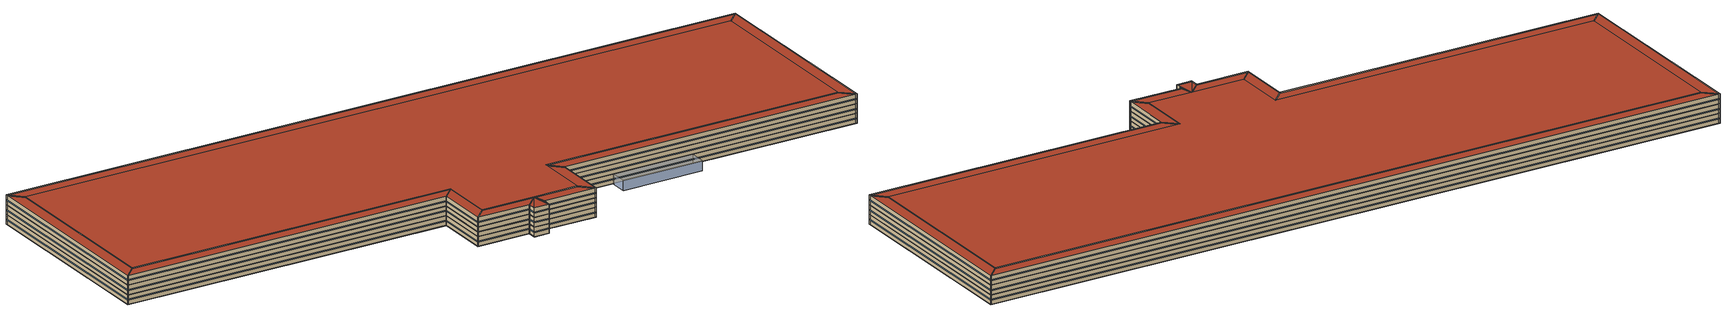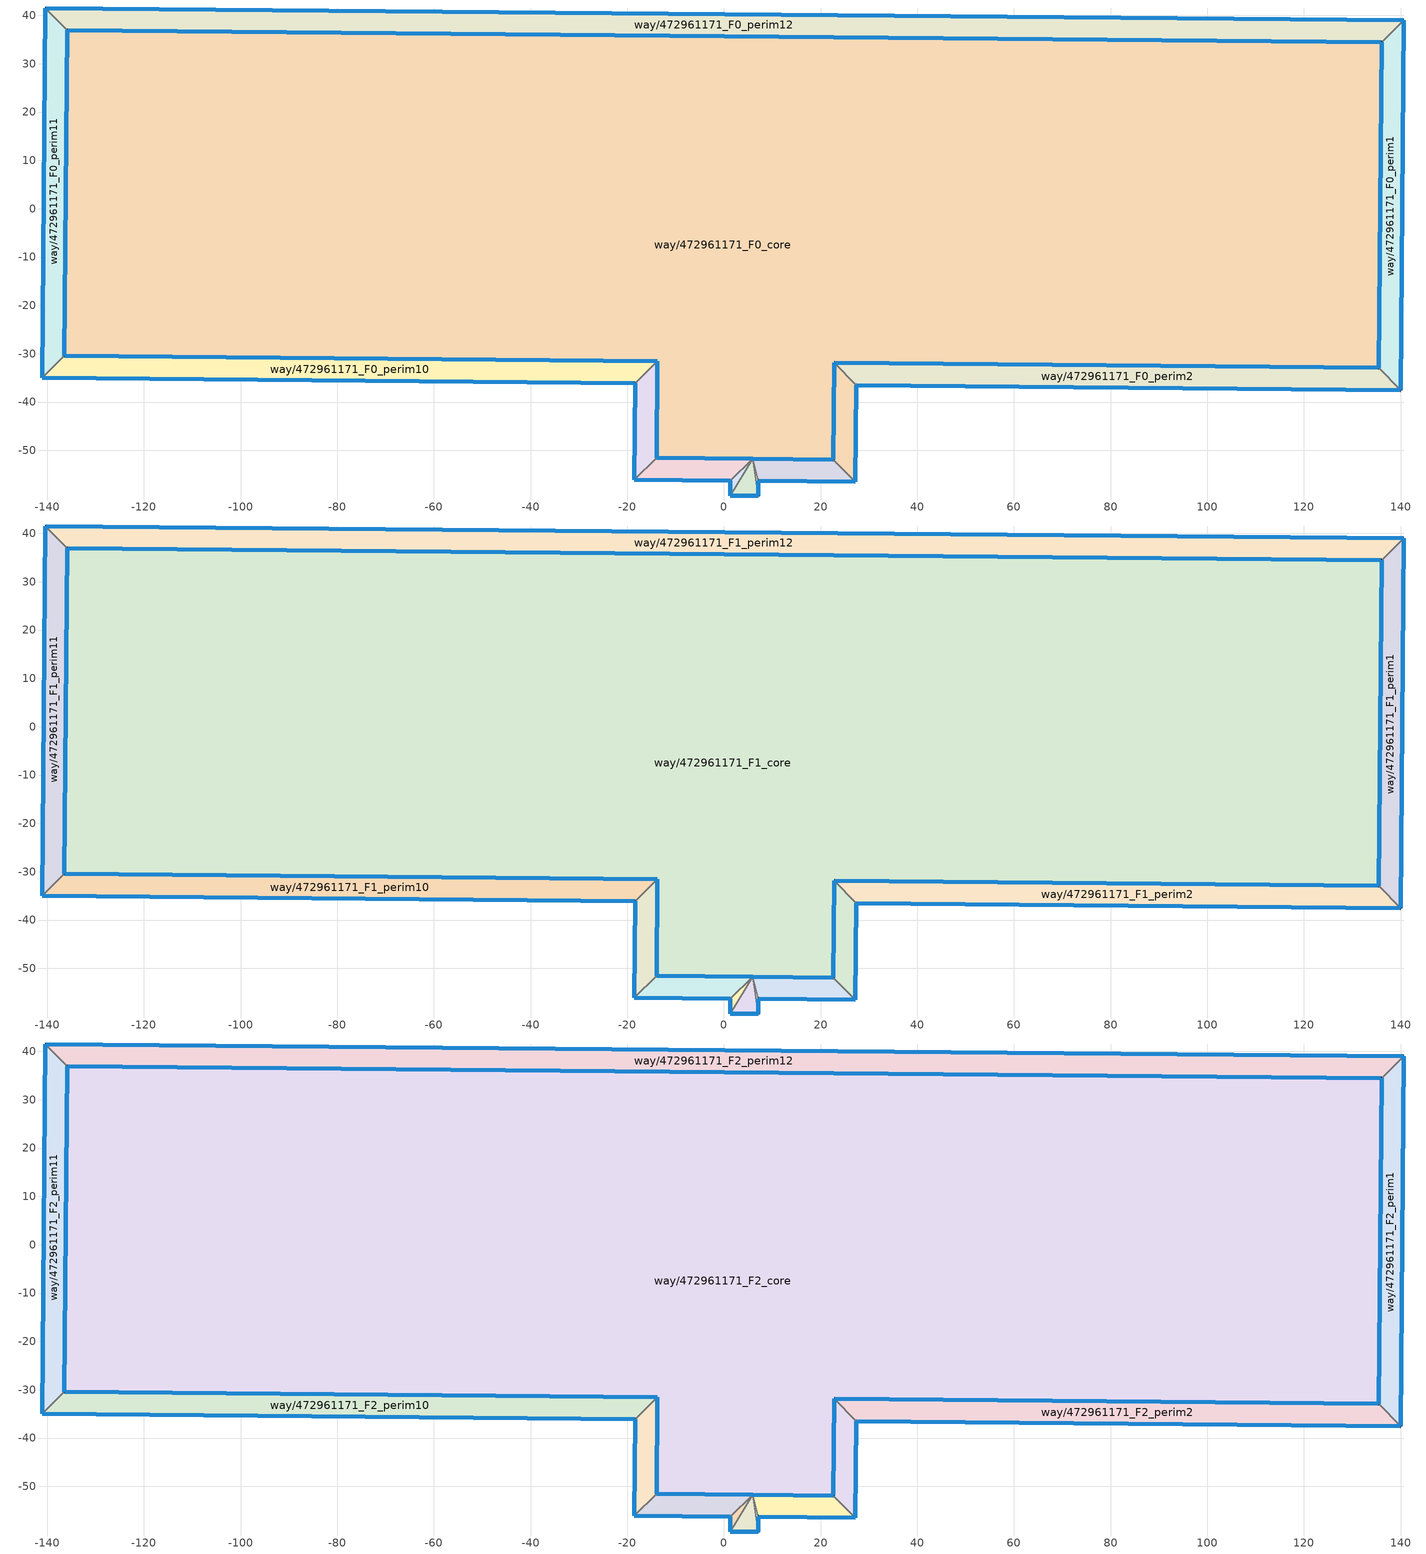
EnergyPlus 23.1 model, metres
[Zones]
way/472961171_F0_perim1
 floor ground (Floor_Construction): 140.01,-37.51 140.68,39.02 136.07,34.49 135.48,-32.9 z0
 wall outside (Wall_Construction): 140.68,39.02 140.01,-37.51 / 135.48,-32.9 136.07,34.49 z0:3.5
 wall to way/472961171_F0_perim12 (Wall_Construction): 136.07,34.49 140.68,39.02 z0:3.5
 wall to way/472961171_F0_perim2 (Wall_Construction): 140.01,-37.51 135.48,-32.9 z0:3.5
 window (Window_Construction): 140.68,38.98 140.01,-37.48 / 135.48,-32.87 136.07,34.46 z1.57:1.93
way/472961171_F0_perim2
 floor ground (Floor_Construction): 140.01,-37.51 135.48,-32.9 22.82,-31.88 27.35,-36.5 z0
 wall outside (Wall_Construction): 140.01,-37.51 27.35,-36.5 / 22.82,-31.88 135.48,-32.9 z0:3.5
 wall to way/472961171_F0_perim3 (Wall_Construction): 27.35,-36.5 22.82,-31.88 z0:3.5
 window (Window_Construction): 139.95,-37.51 27.4,-36.5 / 22.87,-31.88 135.42,-32.9 z1.57:1.93
way/472961171_F0_perim3
 floor ground (Floor_Construction): 27.17,-56.49 27.35,-36.5 22.82,-31.88 22.64,-51.88 z0
 wall outside (Wall_Construction): 27.35,-36.5 27.17,-56.49 / 22.64,-51.88 22.82,-31.88 z0:3.5
 wall to way/472961171_F0_perim4 (Wall_Construction): 27.17,-56.49 22.64,-51.88 z0:3.5
 window (Window_Construction): 27.35,-36.51 27.17,-56.48 / 22.64,-51.87 22.82,-31.89 z1.57:1.93
way/472961171_F0_perim4
 floor ground (Floor_Construction): 27.17,-56.49 22.64,-51.88 5.95,-51.73 7.15,-56.32 z0
 wall outside (Wall_Construction): 27.17,-56.49 7.15,-56.32 / 5.95,-51.73 22.64,-51.88 z0:3.5
 wall to way/472961171_F0_perim5 (Wall_Construction): 7.15,-56.32 5.95,-51.73 z0:3.5
 window (Window_Construction): 27.16,-56.49 7.16,-56.32 / 5.96,-51.73 22.63,-51.88 z1.57:1.93
way/472961171_F0_perim5
 floor ground (Floor_Construction): 7.12,-59.43 7.15,-56.32 5.95,-51.73 z0
 wall outside (Wall_Construction): 7.15,-56.32 7.12,-59.43 z0:3.5
 wall to way/472961171_F0_perim6 (Wall_Construction): 7.12,-59.43 5.95,-51.73 z0:3.5
 window (Window_Construction): 7.15,-56.32 7.12,-59.43 z1.57:1.93
way/472961171_F0_perim6
 floor ground (Floor_Construction): 7.12,-59.43 5.95,-51.73 1.31,-59.38 z0
 wall outside (Wall_Construction): 7.12,-59.43 1.31,-59.38 z0:3.5
 wall to way/472961171_F0_perim7 (Wall_Construction): 1.31,-59.38 5.95,-51.73 z0:3.5
 window (Window_Construction): 7.12,-59.43 1.32,-59.38 z1.57:1.93
way/472961171_F0_perim7
 floor ground (Floor_Construction): 1.31,-59.38 5.95,-51.73 1.34,-56.25 z0
 wall outside (Wall_Construction): 1.31,-59.38 1.34,-56.25 z0:3.5
 wall to way/472961171_F0_perim8 (Wall_Construction): 1.34,-56.25 5.95,-51.73 z0:3.5
 window (Window_Construction): 1.31,-59.38 1.34,-56.25 z1.57:1.93
way/472961171_F0_perim8
 floor ground (Floor_Construction): 5.95,-51.73 -13.93,-51.54 -18.54,-56.07 1.34,-56.25 z0
 wall outside (Wall_Construction): 1.34,-56.25 -18.54,-56.07 / -13.93,-51.54 5.95,-51.73 z0:3.5
 wall to way/472961171_F0_perim9 (Wall_Construction): -18.54,-56.07 -13.93,-51.54 z0:3.5
 window (Window_Construction): 1.33,-56.25 -18.53,-56.07 / -13.92,-51.54 5.94,-51.73 z1.57:1.93
way/472961171_F0_perim9
 floor ground (Floor_Construction): -13.93,-51.54 -13.76,-31.56 -18.37,-36.09 -18.54,-56.07 z0
 wall outside (Wall_Construction): -18.54,-56.07 -18.37,-36.09 / -13.76,-31.56 -13.93,-51.54 z0:3.5
 wall to way/472961171_F0_perim10 (Wall_Construction): -18.37,-36.09 -13.76,-31.56 z0:3.5
 window (Window_Construction): -18.54,-56.06 -18.37,-36.1 / -13.76,-31.57 -13.93,-51.53 z1.57:1.93
way/472961171_F0_perim10
 floor ground (Floor_Construction): -13.76,-31.56 -136.47,-30.46 -141.08,-34.99 -18.37,-36.09 z0
 wall outside (Wall_Construction): -18.37,-36.09 -141.08,-34.99 / -136.47,-30.46 -13.76,-31.56 z0:3.5
 wall to way/472961171_F0_perim11 (Wall_Construction): -141.08,-34.99 -136.47,-30.46 z0:3.5
 window (Window_Construction): -18.43,-36.09 -141.02,-34.99 / -136.4,-30.46 -13.82,-31.56 z1.57:1.93
way/472961171_F0_perim11
 floor ground (Floor_Construction): -136.47,-30.46 -135.86,36.93 -140.39,41.54 -141.08,-34.99 z0
 wall outside (Wall_Construction): -141.08,-34.99 -140.39,41.54 / -135.86,36.93 -136.47,-30.46 z0:3.5
 wall to way/472961171_F0_perim12 (Wall_Construction): -140.39,41.54 -135.86,36.93 z0:3.5
 window (Window_Construction): -141.08,-34.95 -140.39,41.5 / -135.86,36.89 -136.47,-30.43 z1.57:1.93
way/472961171_F0_perim12
 floor ground (Floor_Construction): 140.68,39.02 -140.39,41.54 -135.86,36.93 136.07,34.49 z0
 wall outside (Wall_Construction): -140.39,41.54 140.68,39.02 / 136.07,34.49 -135.86,36.93 z0:3.5
 window (Window_Construction): -140.25,41.53 140.54,39.02 / 135.94,34.49 -135.72,36.92 z1.57:1.93
way/472961171_F0_core
 floor ground (Floor_Construction): 136.07,34.49 135.48,-32.9 22.82,-31.88 22.64,-51.88 5.95,-51.73 5.95,-51.72 -13.93,-51.54 -13.76,-31.56 -136.47,-30.46 -135.86,36.93 z0
 wall outside (Wall_Construction): -13.93,-51.54 5.95,-51.72 5.95,-51.73 22.64,-51.88 22.82,-31.88 135.48,-32.9 136.07,34.49 -135.86,36.93 -136.47,-30.46 -13.76,-31.56 -13.93,-51.54 z0:3.5
 window (Window_Construction): -13.92,-51.54 5.94,-51.72 / 5.95,-51.72 5.95,-51.73 / 135.48,-32.87 136.07,34.46 / 22.87,-31.88 135.42,-32.9 / 22.64,-51.87 22.82,-31.89 / 5.96,-51.73 22.63,-51.88 / -13.76,-31.57 -13.93,-51.53 / -136.4,-30.46 -13.82,-31.56 / -135.86,36.89 -136.47,-30.43 / 135.94,34.49 -135.72,36.92 z1.57:1.93
way/472961171_F1_perim1
 floor to way/472961171_F0_perim1 (Floor_Construction): 140.01,-37.51 140.68,39.02 136.07,34.49 135.48,-32.9 z3.5
 wall outside (Wall_Construction): 140.68,39.02 140.01,-37.51 / 135.48,-32.9 136.07,34.49 z3.5:7
 wall to way/472961171_F1_perim12 (Wall_Construction): 136.07,34.49 140.68,39.02 z3.5:7
 wall to way/472961171_F1_perim2 (Wall_Construction): 140.01,-37.51 135.48,-32.9 z3.5:7
 window (Window_Construction): 140.68,38.98 140.01,-37.48 / 135.48,-32.87 136.07,34.46 z5.08:5.42
way/472961171_F1_perim2
 floor to way/472961171_F0_perim2 (Floor_Construction): 140.01,-37.51 135.48,-32.9 22.82,-31.88 27.35,-36.5 z3.5
 wall outside (Wall_Construction): 140.01,-37.51 27.35,-36.5 / 22.82,-31.88 135.48,-32.9 z3.5:7
 wall to way/472961171_F1_perim3 (Wall_Construction): 27.35,-36.5 22.82,-31.88 z3.5:7
 window (Window_Construction): 139.95,-37.51 27.4,-36.5 / 22.87,-31.88 135.42,-32.9 z5.08:5.42
way/472961171_F1_perim3
 floor to way/472961171_F0_perim3 (Floor_Construction): 27.17,-56.49 27.35,-36.5 22.82,-31.88 22.64,-51.88 z3.5
 wall outside (Wall_Construction): 27.35,-36.5 27.17,-56.49 / 22.64,-51.88 22.82,-31.88 z3.5:7
 wall to way/472961171_F1_perim4 (Wall_Construction): 27.17,-56.49 22.64,-51.88 z3.5:7
 window (Window_Construction): 27.35,-36.51 27.17,-56.48 / 22.64,-51.87 22.82,-31.89 z5.08:5.42
way/472961171_F1_perim4
 floor to way/472961171_F0_perim4 (Floor_Construction): 27.17,-56.49 22.64,-51.88 5.95,-51.73 7.15,-56.32 z3.5
 wall outside (Wall_Construction): 27.17,-56.49 7.15,-56.32 / 5.95,-51.73 22.64,-51.88 z3.5:7
 wall to way/472961171_F1_perim5 (Wall_Construction): 7.15,-56.32 5.95,-51.73 z3.5:7
 window (Window_Construction): 27.16,-56.49 7.16,-56.32 / 5.96,-51.73 22.63,-51.88 z5.08:5.42
way/472961171_F1_perim5
 floor to way/472961171_F0_perim5 (Floor_Construction): 7.12,-59.43 7.15,-56.32 5.95,-51.73 z3.5
 wall outside (Wall_Construction): 7.15,-56.32 7.12,-59.43 z3.5:7
 wall to way/472961171_F1_perim6 (Wall_Construction): 7.12,-59.43 5.95,-51.73 z3.5:7
 window (Window_Construction): 7.15,-56.32 7.12,-59.43 z5.08:5.42
way/472961171_F1_perim6
 floor to way/472961171_F0_perim6 (Floor_Construction): 7.12,-59.43 5.95,-51.73 1.31,-59.38 z3.5
 wall outside (Wall_Construction): 7.12,-59.43 1.31,-59.38 z3.5:7
 wall to way/472961171_F1_perim7 (Wall_Construction): 1.31,-59.38 5.95,-51.73 z3.5:7
 window (Window_Construction): 7.12,-59.43 1.32,-59.38 z5.08:5.42
way/472961171_F1_perim7
 floor to way/472961171_F0_perim7 (Floor_Construction): 1.31,-59.38 5.95,-51.73 1.34,-56.25 z3.5
 wall outside (Wall_Construction): 1.31,-59.38 1.34,-56.25 z3.5:7
 wall to way/472961171_F1_perim8 (Wall_Construction): 1.34,-56.25 5.95,-51.73 z3.5:7
 window (Window_Construction): 1.31,-59.38 1.34,-56.25 z5.08:5.42
way/472961171_F1_perim8
 floor to way/472961171_F0_perim8 (Floor_Construction): 5.95,-51.73 -13.93,-51.54 -18.54,-56.07 1.34,-56.25 z3.5
 wall outside (Wall_Construction): 1.34,-56.25 -18.54,-56.07 / -13.93,-51.54 5.95,-51.73 z3.5:7
 wall to way/472961171_F1_perim9 (Wall_Construction): -18.54,-56.07 -13.93,-51.54 z3.5:7
 window (Window_Construction): 1.33,-56.25 -18.53,-56.07 / -13.92,-51.54 5.94,-51.73 z5.08:5.42
way/472961171_F1_perim9
 floor to way/472961171_F0_perim9 (Floor_Construction): -13.93,-51.54 -13.76,-31.56 -18.37,-36.09 -18.54,-56.07 z3.5
 wall outside (Wall_Construction): -18.54,-56.07 -18.37,-36.09 / -13.76,-31.56 -13.93,-51.54 z3.5:7
 wall to way/472961171_F1_perim10 (Wall_Construction): -18.37,-36.09 -13.76,-31.56 z3.5:7
 window (Window_Construction): -18.54,-56.06 -18.37,-36.1 / -13.76,-31.57 -13.93,-51.53 z5.08:5.42
way/472961171_F1_perim10
 floor to way/472961171_F0_perim10 (Floor_Construction): -13.76,-31.56 -136.47,-30.46 -141.08,-34.99 -18.37,-36.09 z3.5
 wall outside (Wall_Construction): -18.37,-36.09 -141.08,-34.99 / -136.47,-30.46 -13.76,-31.56 z3.5:7
 wall to way/472961171_F1_perim11 (Wall_Construction): -141.08,-34.99 -136.47,-30.46 z3.5:7
 window (Window_Construction): -18.43,-36.09 -141.02,-34.99 / -136.4,-30.46 -13.82,-31.56 z5.08:5.42
way/472961171_F1_perim11
 floor to way/472961171_F0_perim11 (Floor_Construction): -136.47,-30.46 -135.86,36.93 -140.39,41.54 -141.08,-34.99 z3.5
 wall outside (Wall_Construction): -141.08,-34.99 -140.39,41.54 / -135.86,36.93 -136.47,-30.46 z3.5:7
 wall to way/472961171_F1_perim12 (Wall_Construction): -140.39,41.54 -135.86,36.93 z3.5:7
 window (Window_Construction): -141.08,-34.95 -140.39,41.5 / -135.86,36.89 -136.47,-30.43 z5.08:5.42
way/472961171_F1_perim12
 floor to way/472961171_F0_perim12 (Floor_Construction): 140.68,39.02 -140.39,41.54 -135.86,36.93 136.07,34.49 z3.5
 wall outside (Wall_Construction): -140.39,41.54 140.68,39.02 / 136.07,34.49 -135.86,36.93 z3.5:7
 window (Window_Construction): -140.25,41.53 140.54,39.02 / 135.94,34.49 -135.72,36.92 z5.08:5.42
way/472961171_F1_core
 floor to way/472961171_F0_core (Floor_Construction): 136.07,34.49 135.48,-32.9 22.82,-31.88 22.64,-51.88 5.95,-51.73 5.95,-51.72 -13.93,-51.54 -13.76,-31.56 -136.47,-30.46 -135.86,36.93 z3.5
 wall outside (Wall_Construction): -13.93,-51.54 5.95,-51.72 5.95,-51.73 22.64,-51.88 22.82,-31.88 135.48,-32.9 136.07,34.49 -135.86,36.93 -136.47,-30.46 -13.76,-31.56 -13.93,-51.54 z3.5:7
 window (Window_Construction): -13.92,-51.54 5.94,-51.72 / 5.95,-51.72 5.95,-51.73 / 135.48,-32.87 136.07,34.46 / 22.87,-31.88 135.42,-32.9 / 22.64,-51.87 22.82,-31.89 / 5.96,-51.73 22.63,-51.88 / -13.76,-31.57 -13.93,-51.53 / -136.4,-30.46 -13.82,-31.56 / -135.86,36.89 -136.47,-30.43 / 135.94,34.49 -135.72,36.92 z5.08:5.42
way/472961171_F2_perim1
 floor to way/472961171_F1_perim1 (Floor_Construction): 140.01,-37.51 140.68,39.02 136.07,34.49 135.48,-32.9 z7
 wall outside (Wall_Construction): 140.68,39.02 140.01,-37.51 / 135.48,-32.9 136.07,34.49 z7:10.5
 wall to way/472961171_F2_perim12 (Wall_Construction): 136.07,34.49 140.68,39.02 z7:10.5
 wall to way/472961171_F2_perim2 (Wall_Construction): 140.01,-37.51 135.48,-32.9 z7:10.5
 window (Window_Construction): 140.68,38.98 140.01,-37.48 / 135.48,-32.87 136.07,34.46 z8.57:8.93
 roof outside (Roof_Construction): 140.68,39.02 140.01,-37.51 135.48,-32.9 136.07,34.49 z10.5
way/472961171_F2_perim2
 floor to way/472961171_F1_perim2 (Floor_Construction): 140.01,-37.51 135.48,-32.9 22.82,-31.88 27.35,-36.5 z7
 wall outside (Wall_Construction): 140.01,-37.51 27.35,-36.5 / 22.82,-31.88 135.48,-32.9 z7:10.5
 wall to way/472961171_F2_perim3 (Wall_Construction): 27.35,-36.5 22.82,-31.88 z7:10.5
 window (Window_Construction): 139.95,-37.51 27.4,-36.5 / 22.87,-31.88 135.42,-32.9 z8.57:8.93
 roof outside (Roof_Construction): 135.48,-32.9 140.01,-37.51 27.35,-36.5 22.82,-31.88 z10.5
way/472961171_F2_perim3
 floor to way/472961171_F1_perim3 (Floor_Construction): 27.17,-56.49 27.35,-36.5 22.82,-31.88 22.64,-51.88 z7
 wall outside (Wall_Construction): 27.35,-36.5 27.17,-56.49 / 22.64,-51.88 22.82,-31.88 z7:10.5
 wall to way/472961171_F2_perim4 (Wall_Construction): 27.17,-56.49 22.64,-51.88 z7:10.5
 window (Window_Construction): 27.35,-36.51 27.17,-56.48 / 22.64,-51.87 22.82,-31.89 z8.57:8.93
 roof outside (Roof_Construction): 22.82,-31.88 27.35,-36.5 27.17,-56.49 22.64,-51.88 z10.5
way/472961171_F2_perim4
 floor to way/472961171_F1_perim4 (Floor_Construction): 27.17,-56.49 22.64,-51.88 5.95,-51.73 7.15,-56.32 z7
 wall outside (Wall_Construction): 27.17,-56.49 7.15,-56.32 / 5.95,-51.73 22.64,-51.88 z7:10.5
 wall to way/472961171_F2_perim5 (Wall_Construction): 7.15,-56.32 5.95,-51.73 z7:10.5
 window (Window_Construction): 27.16,-56.49 7.16,-56.32 / 5.96,-51.73 22.63,-51.88 z8.57:8.93
 roof outside (Roof_Construction): 22.64,-51.88 27.17,-56.49 7.15,-56.32 5.95,-51.73 z10.5
way/472961171_F2_perim5
 floor to way/472961171_F1_perim5 (Floor_Construction): 7.12,-59.43 7.15,-56.32 5.95,-51.73 z7
 wall outside (Wall_Construction): 7.15,-56.32 7.12,-59.43 z7:10.5
 wall to way/472961171_F2_perim6 (Wall_Construction): 7.12,-59.43 5.95,-51.73 z7:10.5
 window (Window_Construction): 7.15,-56.32 7.12,-59.43 z8.57:8.93
 roof outside (Roof_Construction): 5.95,-51.73 7.15,-56.32 7.12,-59.43 z10.5
way/472961171_F2_perim6
 floor to way/472961171_F1_perim6 (Floor_Construction): 7.12,-59.43 5.95,-51.73 1.31,-59.38 z7
 wall outside (Wall_Construction): 7.12,-59.43 1.31,-59.38 z7:10.5
 wall to way/472961171_F2_perim7 (Wall_Construction): 1.31,-59.38 5.95,-51.73 z7:10.5
 window (Window_Construction): 7.12,-59.43 1.32,-59.38 z8.57:8.93
 roof outside (Roof_Construction): 5.95,-51.73 7.12,-59.43 1.31,-59.38 z10.5
way/472961171_F2_perim7
 floor to way/472961171_F1_perim7 (Floor_Construction): 1.31,-59.38 5.95,-51.73 1.34,-56.25 z7
 wall outside (Wall_Construction): 1.31,-59.38 1.34,-56.25 z7:10.5
 wall to way/472961171_F2_perim8 (Wall_Construction): 1.34,-56.25 5.95,-51.73 z7:10.5
 window (Window_Construction): 1.31,-59.38 1.34,-56.25 z8.57:8.93
 roof outside (Roof_Construction): 5.95,-51.73 1.31,-59.38 1.34,-56.25 z10.5
way/472961171_F2_perim8
 floor to way/472961171_F1_perim8 (Floor_Construction): 5.95,-51.73 -13.93,-51.54 -18.54,-56.07 1.34,-56.25 z7
 wall outside (Wall_Construction): 1.34,-56.25 -18.54,-56.07 / -13.93,-51.54 5.95,-51.73 z7:10.5
 wall to way/472961171_F2_perim9 (Wall_Construction): -18.54,-56.07 -13.93,-51.54 z7:10.5
 window (Window_Construction): 1.33,-56.25 -18.53,-56.07 / -13.92,-51.54 5.94,-51.73 z8.57:8.93
 roof outside (Roof_Construction): 5.95,-51.73 1.34,-56.25 -18.54,-56.07 -13.93,-51.54 z10.5
way/472961171_F2_perim9
 floor to way/472961171_F1_perim9 (Floor_Construction): -13.93,-51.54 -13.76,-31.56 -18.37,-36.09 -18.54,-56.07 z7
 wall outside (Wall_Construction): -18.54,-56.07 -18.37,-36.09 / -13.76,-31.56 -13.93,-51.54 z7:10.5
 wall to way/472961171_F2_perim10 (Wall_Construction): -18.37,-36.09 -13.76,-31.56 z7:10.5
 window (Window_Construction): -18.54,-56.06 -18.37,-36.1 / -13.76,-31.57 -13.93,-51.53 z8.57:8.93
 roof outside (Roof_Construction): -13.76,-31.56 -13.93,-51.54 -18.54,-56.07 -18.37,-36.09 z10.5
way/472961171_F2_perim10
 floor to way/472961171_F1_perim10 (Floor_Construction): -13.76,-31.56 -136.47,-30.46 -141.08,-34.99 -18.37,-36.09 z7
 wall outside (Wall_Construction): -18.37,-36.09 -141.08,-34.99 / -136.47,-30.46 -13.76,-31.56 z7:10.5
 wall to way/472961171_F2_perim11 (Wall_Construction): -141.08,-34.99 -136.47,-30.46 z7:10.5
 window (Window_Construction): -18.43,-36.09 -141.02,-34.99 / -136.4,-30.46 -13.82,-31.56 z8.57:8.93
 roof outside (Roof_Construction): -13.76,-31.56 -18.37,-36.09 -141.08,-34.99 -136.47,-30.46 z10.5
way/472961171_F2_perim11
 floor to way/472961171_F1_perim11 (Floor_Construction): -136.47,-30.46 -135.86,36.93 -140.39,41.54 -141.08,-34.99 z7
 wall outside (Wall_Construction): -141.08,-34.99 -140.39,41.54 / -135.86,36.93 -136.47,-30.46 z7:10.5
 wall to way/472961171_F2_perim12 (Wall_Construction): -140.39,41.54 -135.86,36.93 z7:10.5
 window (Window_Construction): -141.08,-34.95 -140.39,41.5 / -135.86,36.89 -136.47,-30.43 z8.57:8.93
 roof outside (Roof_Construction): -140.39,41.54 -135.86,36.93 -136.47,-30.46 -141.08,-34.99 z10.5
way/472961171_F2_perim12
 floor to way/472961171_F1_perim12 (Floor_Construction): 140.68,39.02 -140.39,41.54 -135.86,36.93 136.07,34.49 z7
 wall outside (Wall_Construction): -140.39,41.54 140.68,39.02 / 136.07,34.49 -135.86,36.93 z7:10.5
 window (Window_Construction): -140.25,41.53 140.54,39.02 / 135.94,34.49 -135.72,36.92 z8.57:8.93
 roof outside (Roof_Construction): 140.68,39.02 136.07,34.49 -135.86,36.93 -140.39,41.54 z10.5
way/472961171_F2_core
 floor to way/472961171_F1_core (Floor_Construction): 136.07,34.49 135.48,-32.9 22.82,-31.88 22.64,-51.88 5.95,-51.73 5.95,-51.72 -13.93,-51.54 -13.76,-31.56 -136.47,-30.46 -135.86,36.93 z7
 wall outside (Wall_Construction): -13.93,-51.54 5.95,-51.72 5.95,-51.73 22.64,-51.88 22.82,-31.88 135.48,-32.9 136.07,34.49 -135.86,36.93 -136.47,-30.46 -13.76,-31.56 -13.93,-51.54 z7:10.5
 window (Window_Construction): -13.92,-51.54 5.94,-51.72 / 5.95,-51.72 5.95,-51.73 / 135.48,-32.87 136.07,34.46 / 22.87,-31.88 135.42,-32.9 / 22.64,-51.87 22.82,-31.89 / 5.96,-51.73 22.63,-51.88 / -13.76,-31.57 -13.93,-51.53 / -136.4,-30.46 -13.82,-31.56 / -135.86,36.89 -136.47,-30.43 / 135.94,34.49 -135.72,36.92 z8.57:8.93
 roof outside (Roof_Construction): 135.48,-32.9 136.07,34.49 -135.86,36.93 -136.47,-30.46 -13.76,-31.56 -13.93,-51.54 5.95,-51.72 5.95,-51.73 22.64,-51.88 22.82,-31.88 z10.5
shading: 46.05,-36.89 76.56,-37.17 / 76.56,-37.17 76.5,-43.25 / 76.5,-43.25 46,-42.97 / 46,-42.97 46.05,-36.89 z0:3.6
[Building]
OpenUBEM_Building: North Axis=0; Terrain=City; Solar Distribution=FullExterior
[Site:Location]
Lancaster-Fox.Field: Latitude=34.741; Longitude=-118.212; Time Zone=-8; Elevation=712.6
[SizingPeriod:WeatherFileDays]
AnnualSizingPeriod: Begin Month=1; Begin Day of Month=1; End Month=12; End Day of Month=31; Day of Week for Start Day=Monday; Use Weather File Daylight Saving Period=No; Use Weather File Rain and Snow Indicators=No
[SITE:WATERMAINSTEMPERATURE]
Calculation Method=CorrelationFromWeatherFile
[MATERIAL:NOMASS] Roughness=MediumRough; Thermal Absorptance=0.9; Solar Absorptance=0.7; Visible Absorptance=0.7
Name | Thermal Resistance
Roof_Assembly | 3.27869
Wall_Assembly | 1.43062
Floor_Assembly | 1.81818
[WINDOWMATERIAL:SIMPLEGLAZINGSYSTEM]
Window_Material: UFactor=3.122; Solar Heat Gain Coefficient=0.25; Visible Transmittance=0.6
[CONSTRUCTION]
Roof_Construction: Roof_Assembly
Wall_Construction: Wall_Assembly
Floor_Construction: Floor_Assembly
Window_Construction: Window_Material
[ZONE] Type=1; Multiplier=1; Ceiling Height=autocalculate; Volume=autocalculate; Floor Area=autocalculate; Part of Total Floor Area=Yes
way/472961171_F0_perim1; way/472961171_F1_perim1; way/472961171_F2_perim1; way/472961171_F0_perim2; way/472961171_F1_perim2; way/472961171_F2_perim2; way/472961171_F0_perim3; way/472961171_F1_perim3; way/472961171_F2_perim3; way/472961171_F0_perim4; way/472961171_F1_perim4; way/472961171_F2_perim4; way/472961171_F0_perim5; way/472961171_F1_perim5; way/472961171_F2_perim5; way/472961171_F0_perim6; way/472961171_F1_perim6; way/472961171_F2_perim6; way/472961171_F0_perim7; way/472961171_F1_perim7; way/472961171_F2_perim7; way/472961171_F0_perim8; way/472961171_F1_perim8; way/472961171_F2_perim8; way/472961171_F0_perim9; way/472961171_F1_perim9; way/472961171_F2_perim9; way/472961171_F0_perim10; way/472961171_F1_perim10; way/472961171_F2_perim10; way/472961171_F0_perim11; way/472961171_F1_perim11; way/472961171_F2_perim11; way/472961171_F0_perim12; way/472961171_F1_perim12; way/472961171_F2_perim12; way/472961171_F0_core; way/472961171_F1_core; way/472961171_F2_core
[PEOPLE] Number of People Schedule=Occupancy_Schedule_Warehouse; Number of People Calculation Method=People/Area; People per Floor Area=0.00215276; Fraction Radiant=0.3; Sensible Heat Fraction=autocalculate; Activity Level Schedule=Activity_Level; Carbon Dioxide Generation Rate=3.82e-08; Enable ASHRAE 55 Comfort Warnings=No; Mean Radiant Temperature Calculation Type=ZoneAveraged; Clothing Insulation Calculation Method=ClothingInsulationSchedule; Cold Stress Temperature Threshold=15.56; Heat Stress Temperature Threshold=30
Name | Zone or ZoneList or Space or SpaceList
People_way/472961171_F0_core | way/472961171_F0_core
People_way/472961171_F1_core | way/472961171_F1_core
People_way/472961171_F2_core | way/472961171_F2_core
People_way/472961171_F0_perim1 | way/472961171_F0_perim1
People_way/472961171_F1_perim1 | way/472961171_F1_perim1
People_way/472961171_F2_perim1 | way/472961171_F2_perim1
People_way/472961171_F0_perim2 | way/472961171_F0_perim2
People_way/472961171_F1_perim2 | way/472961171_F1_perim2
People_way/472961171_F2_perim2 | way/472961171_F2_perim2
People_way/472961171_F0_perim3 | way/472961171_F0_perim3
People_way/472961171_F1_perim3 | way/472961171_F1_perim3
People_way/472961171_F2_perim3 | way/472961171_F2_perim3
People_way/472961171_F0_perim4 | way/472961171_F0_perim4
People_way/472961171_F1_perim4 | way/472961171_F1_perim4
People_way/472961171_F2_perim4 | way/472961171_F2_perim4
People_way/472961171_F0_perim5 | way/472961171_F0_perim5
People_way/472961171_F1_perim5 | way/472961171_F1_perim5
People_way/472961171_F2_perim5 | way/472961171_F2_perim5
People_way/472961171_F0_perim6 | way/472961171_F0_perim6
People_way/472961171_F1_perim6 | way/472961171_F1_perim6
People_way/472961171_F2_perim6 | way/472961171_F2_perim6
People_way/472961171_F0_perim7 | way/472961171_F0_perim7
People_way/472961171_F1_perim7 | way/472961171_F1_perim7
People_way/472961171_F2_perim7 | way/472961171_F2_perim7
People_way/472961171_F0_perim8 | way/472961171_F0_perim8
People_way/472961171_F1_perim8 | way/472961171_F1_perim8
People_way/472961171_F2_perim8 | way/472961171_F2_perim8
People_way/472961171_F0_perim9 | way/472961171_F0_perim9
People_way/472961171_F1_perim9 | way/472961171_F1_perim9
People_way/472961171_F2_perim9 | way/472961171_F2_perim9
People_way/472961171_F0_perim10 | way/472961171_F0_perim10
People_way/472961171_F1_perim10 | way/472961171_F1_perim10
People_way/472961171_F2_perim10 | way/472961171_F2_perim10
People_way/472961171_F0_perim11 | way/472961171_F0_perim11
People_way/472961171_F1_perim11 | way/472961171_F1_perim11
People_way/472961171_F2_perim11 | way/472961171_F2_perim11
People_way/472961171_F0_perim12 | way/472961171_F0_perim12
People_way/472961171_F1_perim12 | way/472961171_F1_perim12
People_way/472961171_F2_perim12 | way/472961171_F2_perim12
[LIGHTS] Schedule=Lighting_Schedule_Warehouse; Design Level Calculation Method=Watts/Area; Watts per Zone Floor Area=3.44; Return Air Fraction=0; Fraction Radiant=0.42; Fraction Visible=0; Fraction Replaceable=1; EndUse Subcategory=General; Return Air Fraction Calculated from Plenum Temperature=No; Return Air Fraction Function of Plenum Temperature Coefficient 1=0; Return Air Fraction Function of Plenum Temperature Coefficient 2=0
Name | Zone or ZoneList or Space or SpaceList
Lights_way/472961171_F0_core | way/472961171_F0_core
Lights_way/472961171_F1_core | way/472961171_F1_core
Lights_way/472961171_F2_core | way/472961171_F2_core
Lights_way/472961171_F0_perim1 | way/472961171_F0_perim1
Lights_way/472961171_F1_perim1 | way/472961171_F1_perim1
Lights_way/472961171_F2_perim1 | way/472961171_F2_perim1
Lights_way/472961171_F0_perim2 | way/472961171_F0_perim2
Lights_way/472961171_F1_perim2 | way/472961171_F1_perim2
Lights_way/472961171_F2_perim2 | way/472961171_F2_perim2
Lights_way/472961171_F0_perim3 | way/472961171_F0_perim3
Lights_way/472961171_F1_perim3 | way/472961171_F1_perim3
Lights_way/472961171_F2_perim3 | way/472961171_F2_perim3
Lights_way/472961171_F0_perim4 | way/472961171_F0_perim4
Lights_way/472961171_F1_perim4 | way/472961171_F1_perim4
Lights_way/472961171_F2_perim4 | way/472961171_F2_perim4
Lights_way/472961171_F0_perim5 | way/472961171_F0_perim5
Lights_way/472961171_F1_perim5 | way/472961171_F1_perim5
Lights_way/472961171_F2_perim5 | way/472961171_F2_perim5
Lights_way/472961171_F0_perim6 | way/472961171_F0_perim6
Lights_way/472961171_F1_perim6 | way/472961171_F1_perim6
Lights_way/472961171_F2_perim6 | way/472961171_F2_perim6
Lights_way/472961171_F0_perim7 | way/472961171_F0_perim7
Lights_way/472961171_F1_perim7 | way/472961171_F1_perim7
Lights_way/472961171_F2_perim7 | way/472961171_F2_perim7
Lights_way/472961171_F0_perim8 | way/472961171_F0_perim8
Lights_way/472961171_F1_perim8 | way/472961171_F1_perim8
Lights_way/472961171_F2_perim8 | way/472961171_F2_perim8
Lights_way/472961171_F0_perim9 | way/472961171_F0_perim9
Lights_way/472961171_F1_perim9 | way/472961171_F1_perim9
Lights_way/472961171_F2_perim9 | way/472961171_F2_perim9
Lights_way/472961171_F0_perim10 | way/472961171_F0_perim10
Lights_way/472961171_F1_perim10 | way/472961171_F1_perim10
Lights_way/472961171_F2_perim10 | way/472961171_F2_perim10
Lights_way/472961171_F0_perim11 | way/472961171_F0_perim11
Lights_way/472961171_F1_perim11 | way/472961171_F1_perim11
Lights_way/472961171_F2_perim11 | way/472961171_F2_perim11
Lights_way/472961171_F0_perim12 | way/472961171_F0_perim12
Lights_way/472961171_F1_perim12 | way/472961171_F1_perim12
Lights_way/472961171_F2_perim12 | way/472961171_F2_perim12
[ELECTRICEQUIPMENT] Schedule=Equipment_Schedule_Warehouse; Design Level Calculation Method=Watts/Area; Watts per Zone Floor Area=2.58; Fraction Latent=0; Fraction Radiant=0.5; Fraction Lost=0; EndUse Subcategory=General
Name | Zone or ZoneList or Space or SpaceList
Equipment_way/472961171_F0_core | way/472961171_F0_core
Equipment_way/472961171_F1_core | way/472961171_F1_core
Equipment_way/472961171_F2_core | way/472961171_F2_core
Equipment_way/472961171_F0_perim1 | way/472961171_F0_perim1
Equipment_way/472961171_F1_perim1 | way/472961171_F1_perim1
Equipment_way/472961171_F2_perim1 | way/472961171_F2_perim1
Equipment_way/472961171_F0_perim2 | way/472961171_F0_perim2
Equipment_way/472961171_F1_perim2 | way/472961171_F1_perim2
Equipment_way/472961171_F2_perim2 | way/472961171_F2_perim2
Equipment_way/472961171_F0_perim3 | way/472961171_F0_perim3
Equipment_way/472961171_F1_perim3 | way/472961171_F1_perim3
Equipment_way/472961171_F2_perim3 | way/472961171_F2_perim3
Equipment_way/472961171_F0_perim4 | way/472961171_F0_perim4
Equipment_way/472961171_F1_perim4 | way/472961171_F1_perim4
Equipment_way/472961171_F2_perim4 | way/472961171_F2_perim4
Equipment_way/472961171_F0_perim5 | way/472961171_F0_perim5
Equipment_way/472961171_F1_perim5 | way/472961171_F1_perim5
Equipment_way/472961171_F2_perim5 | way/472961171_F2_perim5
Equipment_way/472961171_F0_perim6 | way/472961171_F0_perim6
Equipment_way/472961171_F1_perim6 | way/472961171_F1_perim6
Equipment_way/472961171_F2_perim6 | way/472961171_F2_perim6
Equipment_way/472961171_F0_perim7 | way/472961171_F0_perim7
Equipment_way/472961171_F1_perim7 | way/472961171_F1_perim7
Equipment_way/472961171_F2_perim7 | way/472961171_F2_perim7
Equipment_way/472961171_F0_perim8 | way/472961171_F0_perim8
Equipment_way/472961171_F1_perim8 | way/472961171_F1_perim8
Equipment_way/472961171_F2_perim8 | way/472961171_F2_perim8
Equipment_way/472961171_F0_perim9 | way/472961171_F0_perim9
Equipment_way/472961171_F1_perim9 | way/472961171_F1_perim9
Equipment_way/472961171_F2_perim9 | way/472961171_F2_perim9
Equipment_way/472961171_F0_perim10 | way/472961171_F0_perim10
Equipment_way/472961171_F1_perim10 | way/472961171_F1_perim10
Equipment_way/472961171_F2_perim10 | way/472961171_F2_perim10
Equipment_way/472961171_F0_perim11 | way/472961171_F0_perim11
Equipment_way/472961171_F1_perim11 | way/472961171_F1_perim11
Equipment_way/472961171_F2_perim11 | way/472961171_F2_perim11
Equipment_way/472961171_F0_perim12 | way/472961171_F0_perim12
Equipment_way/472961171_F1_perim12 | way/472961171_F1_perim12
Equipment_way/472961171_F2_perim12 | way/472961171_F2_perim12
[ZONEINFILTRATION:DESIGNFLOWRATE] Schedule=Infiltration_Schedule_Warehouse; Design Flow Rate Calculation Method=Flow/ExteriorWallArea; Flow Rate per Exterior Surface Area=0.000285; Constant Term Coefficient=1; Temperature Term Coefficient=0; Velocity Term Coefficient=0; Velocity Squared Term Coefficient=0
Name | Zone or ZoneList or Space or SpaceList
Infiltration_way/472961171_F0_core | way/472961171_F0_core
Infiltration_way/472961171_F1_core | way/472961171_F1_core
Infiltration_way/472961171_F2_core | way/472961171_F2_core
Infiltration_way/472961171_F0_perim1 | way/472961171_F0_perim1
Infiltration_way/472961171_F1_perim1 | way/472961171_F1_perim1
Infiltration_way/472961171_F2_perim1 | way/472961171_F2_perim1
Infiltration_way/472961171_F0_perim2 | way/472961171_F0_perim2
Infiltration_way/472961171_F1_perim2 | way/472961171_F1_perim2
Infiltration_way/472961171_F2_perim2 | way/472961171_F2_perim2
Infiltration_way/472961171_F0_perim3 | way/472961171_F0_perim3
Infiltration_way/472961171_F1_perim3 | way/472961171_F1_perim3
Infiltration_way/472961171_F2_perim3 | way/472961171_F2_perim3
Infiltration_way/472961171_F0_perim4 | way/472961171_F0_perim4
Infiltration_way/472961171_F1_perim4 | way/472961171_F1_perim4
Infiltration_way/472961171_F2_perim4 | way/472961171_F2_perim4
Infiltration_way/472961171_F0_perim5 | way/472961171_F0_perim5
Infiltration_way/472961171_F1_perim5 | way/472961171_F1_perim5
Infiltration_way/472961171_F2_perim5 | way/472961171_F2_perim5
Infiltration_way/472961171_F0_perim6 | way/472961171_F0_perim6
Infiltration_way/472961171_F1_perim6 | way/472961171_F1_perim6
Infiltration_way/472961171_F2_perim6 | way/472961171_F2_perim6
Infiltration_way/472961171_F0_perim7 | way/472961171_F0_perim7
Infiltration_way/472961171_F1_perim7 | way/472961171_F1_perim7
Infiltration_way/472961171_F2_perim7 | way/472961171_F2_perim7
Infiltration_way/472961171_F0_perim8 | way/472961171_F0_perim8
Infiltration_way/472961171_F1_perim8 | way/472961171_F1_perim8
Infiltration_way/472961171_F2_perim8 | way/472961171_F2_perim8
Infiltration_way/472961171_F0_perim9 | way/472961171_F0_perim9
Infiltration_way/472961171_F1_perim9 | way/472961171_F1_perim9
Infiltration_way/472961171_F2_perim9 | way/472961171_F2_perim9
Infiltration_way/472961171_F0_perim10 | way/472961171_F0_perim10
Infiltration_way/472961171_F1_perim10 | way/472961171_F1_perim10
Infiltration_way/472961171_F2_perim10 | way/472961171_F2_perim10
Infiltration_way/472961171_F0_perim11 | way/472961171_F0_perim11
Infiltration_way/472961171_F1_perim11 | way/472961171_F1_perim11
Infiltration_way/472961171_F2_perim11 | way/472961171_F2_perim11
Infiltration_way/472961171_F0_perim12 | way/472961171_F0_perim12
Infiltration_way/472961171_F1_perim12 | way/472961171_F1_perim12
Infiltration_way/472961171_F2_perim12 | way/472961171_F2_perim12
[HVACTEMPLATE:THERMOSTAT] Heating Setpoint Schedule=Heating_Setpoint_Warehouse; Cooling Setpoint Schedule=Cooling_Setpoint_Warehouse
way/472961171_F0_core_Thermostat; way/472961171_F1_core_Thermostat; way/472961171_F2_core_Thermostat; way/472961171_F0_perim1_Thermostat; way/472961171_F1_perim1_Thermostat; way/472961171_F2_perim1_Thermostat; way/472961171_F0_perim2_Thermostat; way/472961171_F1_perim2_Thermostat; way/472961171_F2_perim2_Thermostat; way/472961171_F0_perim3_Thermostat; way/472961171_F1_perim3_Thermostat; way/472961171_F2_perim3_Thermostat; way/472961171_F0_perim4_Thermostat; way/472961171_F1_perim4_Thermostat; way/472961171_F2_perim4_Thermostat; way/472961171_F0_perim5_Thermostat; way/472961171_F1_perim5_Thermostat; way/472961171_F2_perim5_Thermostat; way/472961171_F0_perim6_Thermostat; way/472961171_F1_perim6_Thermostat; way/472961171_F2_perim6_Thermostat; way/472961171_F0_perim7_Thermostat; way/472961171_F1_perim7_Thermostat; way/472961171_F2_perim7_Thermostat; way/472961171_F0_perim8_Thermostat; way/472961171_F1_perim8_Thermostat; way/472961171_F2_perim8_Thermostat; way/472961171_F0_perim9_Thermostat; way/472961171_F1_perim9_Thermostat; way/472961171_F2_perim9_Thermostat; way/472961171_F0_perim10_Thermostat; way/472961171_F1_perim10_Thermostat; way/472961171_F2_perim10_Thermostat; way/472961171_F0_perim11_Thermostat; way/472961171_F1_perim11_Thermostat; way/472961171_F2_perim11_Thermostat; way/472961171_F0_perim12_Thermostat; way/472961171_F1_perim12_Thermostat; way/472961171_F2_perim12_Thermostat
[HVACTEMPLATE:ZONE:UNITARY] Supply Air Maximum Flow Rate=autosize; Outdoor Air Method=Flow/Person; Outdoor Air Flow Rate per Person=0.00944; Outdoor Air Flow Rate per Zone Floor Area=0; Outdoor Air Flow Rate per Zone=0; Baseboard Heating Type=None; Baseboard Heating Capacity=autosize; Zone Cooling Design Supply Air Temperature Input Method=SystemSupplyAirTemperature; Zone Cooling Design Supply Air Temperature=12.8; Zone Cooling Design Supply Air Temperature Difference=11.11; Zone Heating Design Supply Air Temperature Input Method=SystemSupplyAirTemperature; Zone Heating Design Supply Air Temperature=50; Zone Heating Design Supply Air Temperature Difference=30
Name | Template Unitary System | Template Thermostat
way/472961171_F0_core | way/472961171_F0_core_Htg_Sys | way/472961171_F0_core_Thermostat
way/472961171_F1_core | way/472961171_F1_core_Htg_Sys | way/472961171_F1_core_Thermostat
way/472961171_F2_core | way/472961171_F2_core_Htg_Sys | way/472961171_F2_core_Thermostat
way/472961171_F0_perim1 | way/472961171_F0_perim1_Htg_Sys | way/472961171_F0_perim1_Thermostat
way/472961171_F1_perim1 | way/472961171_F1_perim1_Htg_Sys | way/472961171_F1_perim1_Thermostat
way/472961171_F2_perim1 | way/472961171_F2_perim1_Htg_Sys | way/472961171_F2_perim1_Thermostat
way/472961171_F0_perim2 | way/472961171_F0_perim2_Htg_Sys | way/472961171_F0_perim2_Thermostat
way/472961171_F1_perim2 | way/472961171_F1_perim2_Htg_Sys | way/472961171_F1_perim2_Thermostat
way/472961171_F2_perim2 | way/472961171_F2_perim2_Htg_Sys | way/472961171_F2_perim2_Thermostat
way/472961171_F0_perim3 | way/472961171_F0_perim3_Htg_Sys | way/472961171_F0_perim3_Thermostat
way/472961171_F1_perim3 | way/472961171_F1_perim3_Htg_Sys | way/472961171_F1_perim3_Thermostat
way/472961171_F2_perim3 | way/472961171_F2_perim3_Htg_Sys | way/472961171_F2_perim3_Thermostat
way/472961171_F0_perim4 | way/472961171_F0_perim4_Htg_Sys | way/472961171_F0_perim4_Thermostat
way/472961171_F1_perim4 | way/472961171_F1_perim4_Htg_Sys | way/472961171_F1_perim4_Thermostat
way/472961171_F2_perim4 | way/472961171_F2_perim4_Htg_Sys | way/472961171_F2_perim4_Thermostat
way/472961171_F0_perim5 | way/472961171_F0_perim5_Htg_Sys | way/472961171_F0_perim5_Thermostat
way/472961171_F1_perim5 | way/472961171_F1_perim5_Htg_Sys | way/472961171_F1_perim5_Thermostat
way/472961171_F2_perim5 | way/472961171_F2_perim5_Htg_Sys | way/472961171_F2_perim5_Thermostat
way/472961171_F0_perim6 | way/472961171_F0_perim6_Htg_Sys | way/472961171_F0_perim6_Thermostat
way/472961171_F1_perim6 | way/472961171_F1_perim6_Htg_Sys | way/472961171_F1_perim6_Thermostat
way/472961171_F2_perim6 | way/472961171_F2_perim6_Htg_Sys | way/472961171_F2_perim6_Thermostat
way/472961171_F0_perim7 | way/472961171_F0_perim7_Htg_Sys | way/472961171_F0_perim7_Thermostat
way/472961171_F1_perim7 | way/472961171_F1_perim7_Htg_Sys | way/472961171_F1_perim7_Thermostat
way/472961171_F2_perim7 | way/472961171_F2_perim7_Htg_Sys | way/472961171_F2_perim7_Thermostat
way/472961171_F0_perim8 | way/472961171_F0_perim8_Htg_Sys | way/472961171_F0_perim8_Thermostat
way/472961171_F1_perim8 | way/472961171_F1_perim8_Htg_Sys | way/472961171_F1_perim8_Thermostat
way/472961171_F2_perim8 | way/472961171_F2_perim8_Htg_Sys | way/472961171_F2_perim8_Thermostat
way/472961171_F0_perim9 | way/472961171_F0_perim9_Htg_Sys | way/472961171_F0_perim9_Thermostat
way/472961171_F1_perim9 | way/472961171_F1_perim9_Htg_Sys | way/472961171_F1_perim9_Thermostat
way/472961171_F2_perim9 | way/472961171_F2_perim9_Htg_Sys | way/472961171_F2_perim9_Thermostat
way/472961171_F0_perim10 | way/472961171_F0_perim10_Htg_Sys | way/472961171_F0_perim10_Thermostat
way/472961171_F1_perim10 | way/472961171_F1_perim10_Htg_Sys | way/472961171_F1_perim10_Thermostat
way/472961171_F2_perim10 | way/472961171_F2_perim10_Htg_Sys | way/472961171_F2_perim10_Thermostat
way/472961171_F0_perim11 | way/472961171_F0_perim11_Htg_Sys | way/472961171_F0_perim11_Thermostat
way/472961171_F1_perim11 | way/472961171_F1_perim11_Htg_Sys | way/472961171_F1_perim11_Thermostat
way/472961171_F2_perim11 | way/472961171_F2_perim11_Htg_Sys | way/472961171_F2_perim11_Thermostat
way/472961171_F0_perim12 | way/472961171_F0_perim12_Htg_Sys | way/472961171_F0_perim12_Thermostat
way/472961171_F1_perim12 | way/472961171_F1_perim12_Htg_Sys | way/472961171_F1_perim12_Thermostat
way/472961171_F2_perim12 | way/472961171_F2_perim12_Htg_Sys | way/472961171_F2_perim12_Thermostat
[HVACTEMPLATE:SYSTEM:UNITARY] Supply Fan Maximum Flow Rate=autosize; Supply Fan Total Efficiency=0.55575; Supply Fan Delta Pressure=622.5; Supply Fan Motor Efficiency=0.9; Supply Fan Motor in Air Stream Fraction=1; Cooling Coil Type=None; Cooling Design Supply Air Temperature=12.8; Cooling Coil Gross Rated Total Capacity=autosize; Cooling Coil Gross Rated Sensible Heat Ratio=autosize; Cooling Coil Gross Rated COP=3; Heating Coil Type=Gas; Heating Design Supply Air Temperature=50; Heating Coil Capacity=autosize; Gas Heating Coil Efficiency=0.84; Gas Heating Coil Parasitic Electric Load=0; Maximum Outdoor Air Flow Rate=autosize; Minimum Outdoor Air Flow Rate=autosize; Economizer Type=NoEconomizer; Economizer Lockout=NoLockout; Supply Fan Placement=BlowThrough; Night Cycle Control=StayOff; Heat Recovery Type=None; Sensible Heat Recovery Effectiveness=0.7; Latent Heat Recovery Effectiveness=0.65; Dehumidification Control Type=None; Dehumidification Setpoint=60; Humidifier Type=None; Humidifier Rated Capacity=1e-06; Humidifier Rated Electric Power=autosize; Humidifier Setpoint=30; Return Fan=No; Return Fan Total Efficiency=0.7; Return Fan Delta Pressure=500; Return Fan Motor Efficiency=0.9; Return Fan Motor in Air Stream Fraction=1
Name | Control Zone or Thermostat Location
way/472961171_F0_core_Htg_Sys | way/472961171_F0_core
way/472961171_F1_core_Htg_Sys | way/472961171_F1_core
way/472961171_F2_core_Htg_Sys | way/472961171_F2_core
way/472961171_F0_perim1_Htg_Sys | way/472961171_F0_perim1
way/472961171_F1_perim1_Htg_Sys | way/472961171_F1_perim1
way/472961171_F2_perim1_Htg_Sys | way/472961171_F2_perim1
way/472961171_F0_perim2_Htg_Sys | way/472961171_F0_perim2
way/472961171_F1_perim2_Htg_Sys | way/472961171_F1_perim2
way/472961171_F2_perim2_Htg_Sys | way/472961171_F2_perim2
way/472961171_F0_perim3_Htg_Sys | way/472961171_F0_perim3
way/472961171_F1_perim3_Htg_Sys | way/472961171_F1_perim3
way/472961171_F2_perim3_Htg_Sys | way/472961171_F2_perim3
way/472961171_F0_perim4_Htg_Sys | way/472961171_F0_perim4
way/472961171_F1_perim4_Htg_Sys | way/472961171_F1_perim4
way/472961171_F2_perim4_Htg_Sys | way/472961171_F2_perim4
way/472961171_F0_perim5_Htg_Sys | way/472961171_F0_perim5
way/472961171_F1_perim5_Htg_Sys | way/472961171_F1_perim5
way/472961171_F2_perim5_Htg_Sys | way/472961171_F2_perim5
way/472961171_F0_perim6_Htg_Sys | way/472961171_F0_perim6
way/472961171_F1_perim6_Htg_Sys | way/472961171_F1_perim6
way/472961171_F2_perim6_Htg_Sys | way/472961171_F2_perim6
way/472961171_F0_perim7_Htg_Sys | way/472961171_F0_perim7
way/472961171_F1_perim7_Htg_Sys | way/472961171_F1_perim7
way/472961171_F2_perim7_Htg_Sys | way/472961171_F2_perim7
way/472961171_F0_perim8_Htg_Sys | way/472961171_F0_perim8
way/472961171_F1_perim8_Htg_Sys | way/472961171_F1_perim8
way/472961171_F2_perim8_Htg_Sys | way/472961171_F2_perim8
way/472961171_F0_perim9_Htg_Sys | way/472961171_F0_perim9
way/472961171_F1_perim9_Htg_Sys | way/472961171_F1_perim9
way/472961171_F2_perim9_Htg_Sys | way/472961171_F2_perim9
way/472961171_F0_perim10_Htg_Sys | way/472961171_F0_perim10
way/472961171_F1_perim10_Htg_Sys | way/472961171_F1_perim10
way/472961171_F2_perim10_Htg_Sys | way/472961171_F2_perim10
way/472961171_F0_perim11_Htg_Sys | way/472961171_F0_perim11
way/472961171_F1_perim11_Htg_Sys | way/472961171_F1_perim11
way/472961171_F2_perim11_Htg_Sys | way/472961171_F2_perim11
way/472961171_F0_perim12_Htg_Sys | way/472961171_F0_perim12
way/472961171_F1_perim12_Htg_Sys | way/472961171_F1_perim12
way/472961171_F2_perim12_Htg_Sys | way/472961171_F2_perim12
[WATERHEATER:MIXED]
DHW_Heater_Warehouse: Tank Volume=0.3785; Setpoint Temperature Schedule=OpenUBEM_DHW_Setpoint; Deadband Temperature Difference=0; Heater Control Type=Cycle; Heater Maximum Capacity=40834; Heater Ignition Minimum Flow Rate=0; Heater Ignition Delay=0; Heater Fuel Type=Electricity; Heater Thermal Efficiency=1; Off Cycle Parasitic Fuel Consumption Rate=0; Off Cycle Parasitic Fuel Type=Electricity; Off Cycle Parasitic Heat Fraction to Tank=0; On Cycle Parasitic Fuel Consumption Rate=0; On Cycle Parasitic Heat Fraction to Tank=0; Ambient Temperature Indicator=Zone; Ambient Temperature Zone=way/472961171_F0_core; Off Cycle Loss Coefficient to Ambient Temperature=2.01; Off Cycle Loss Fraction to Zone=1; On Cycle Loss Coefficient to Ambient Temperature=2.01; On Cycle Loss Fraction to Zone=1; Peak Use Flow Rate=0.000118241; Use Flow Rate Fraction Schedule=OpenUBEM_DHW_FlowFrac_Warehouse; Use Side Effectiveness=1; Source Side Effectiveness=1; Use Side Design Flow Rate=autosize; Source Side Design Flow Rate=autosize; Indirect Water Heating Recovery Time=1.5; Source Side Flow Control Mode=IndirectHeatPrimarySetpoint; EndUse Subcategory=DHW
[WATERUSE:EQUIPMENT]
DHW_WaterUse_Warehouse: EndUse Subcategory=DHW; Peak Flow Rate=0.000118241; Flow Rate Fraction Schedule=OpenUBEM_DHW_FlowFrac_Warehouse; Target Temperature Schedule=OpenUBEM_DHW_Setpoint; Zone=way/472961171_F0_core; Sensible Fraction Schedule=OpenUBEM_DHW_SensibleFrac; Latent Fraction Schedule=OpenUBEM_DHW_LatentFrac
[WATERUSE:CONNECTIONS]
DHW_WaterConn_Warehouse: Hot Water Supply Temperature Schedule=OpenUBEM_DHW_Setpoint; Drain Water Heat Exchanger Type=None; Drain Water Heat Exchanger Destination=Plant; Water Use Equipment 1=DHW_WaterUse_Warehouse
[SCHEDULE:COMPACT]
Occupancy_Schedule_Warehouse: Through: 12/31, For: Weekdays, Until: 06:00, 0, Until: 07:00, 0.11, Until: 08:00, 0.21, Until: 12:00, 1, Until: 13:00, 0.53, Until: 17:00, 1, Until: 18:00, 0.32, Until: 24:00, 0, For: Saturday, Until: 06:00, 0, Until: 07:00, 0.11, Until: 08:00, 0.21, Until: 12:00, 1, Until: 13:00, 0.53, Until: 17:00, 1, Until: 18:00, 0.32, Until: 24:00, 0, For: AllOtherDays, Until: 24:00, 0
Lighting_Schedule_Warehouse: Through: 12/31, For: Weekdays, Until: 07:00, 0.04375, Until: 08:00, 0.2625, Until: 09:00, 0.32812, Until: 16:00, 0.37188, Until: 17:00, 0.32812, Until: 18:00, 0.2625, Until: 24:00, 0.04375, For: Saturday, Until: 07:00, 0.04375, Until: 08:00, 0.2625, Until: 09:00, 0.32812, Until: 16:00, 0.37188, Until: 17:00, 0.32812, Until: 18:00, 0.2625, Until: 24:00, 0.04375, For: AllOtherDays, Until: 24:00, 0.04375
Equipment_Schedule_Warehouse: Through: 12/31, For: Weekdays, Until: 08:00, 0.25, Until: 12:00, 1, Until: 13:00, 0.25, Until: 17:00, 1, Until: 24:00, 0.25, For: Saturday, Until: 08:00, 0.25, Until: 12:00, 1, Until: 13:00, 0.25, Until: 17:00, 1, Until: 24:00, 0.25, For: AllOtherDays, Until: 08:00, 0.25, Until: 12:00, 1, Until: 13:00, 0.25, Until: 17:00, 1, Until: 24:00, 0.25
Heating_Setpoint_Warehouse: Through: 12/31, For: Weekdays, Until: 06:00, 7.2, Until: 07:00, 12.8, Until: 08:00, 12.8, Until: 12:00, 12.8, Until: 13:00, 12.8, Until: 17:00, 12.8, Until: 18:00, 12.8, Until: 24:00, 7.2, For: Saturday, Until: 06:00, 7.2, Until: 07:00, 12.8, Until: 08:00, 12.8, Until: 12:00, 12.8, Until: 13:00, 12.8, Until: 17:00, 12.8, Until: 18:00, 12.8, Until: 24:00, 7.2, For: AllOtherDays, Until: 24:00, 7.2
Cooling_Setpoint_Warehouse: Through: 12/31, For: Weekdays, Until: 06:00, 32.2, Until: 07:00, 29.4, Until: 08:00, 29.4, Until: 12:00, 29.4, Until: 13:00, 29.4, Until: 17:00, 29.4, Until: 18:00, 29.4, Until: 24:00, 32.2, For: Saturday, Until: 06:00, 32.2, Until: 07:00, 29.4, Until: 08:00, 29.4, Until: 12:00, 29.4, Until: 13:00, 29.4, Until: 17:00, 29.4, Until: 18:00, 29.4, Until: 24:00, 32.2, For: AllOtherDays, Until: 24:00, 32.2
Infiltration_Schedule_Warehouse: Through: 12/31, For: Weekdays, Until: 06:00, 1, Until: 07:00, 0.25, Until: 08:00, 0.25, Until: 12:00, 0.25, Until: 13:00, 0.25, Until: 17:00, 0.25, Until: 18:00, 0.25, Until: 24:00, 1, For: Saturday, Until: 06:00, 1, Until: 07:00, 0.25, Until: 08:00, 0.25, Until: 12:00, 0.25, Until: 13:00, 0.25, Until: 17:00, 0.25, Until: 18:00, 0.25, Until: 24:00, 1, For: AllOtherDays, Until: 24:00, 1
[Schedule:Constant]
Activity_Level: Hourly Value=120
[SCHEDULE:CONSTANT]
Name | Hourly Value
OpenUBEM_DHW_Setpoint | 60
OpenUBEM_DHW_FlowFrac_Warehouse | 0.208737
OpenUBEM_DHW_SensibleFrac | 0.2
OpenUBEM_DHW_LatentFrac | 0.05
